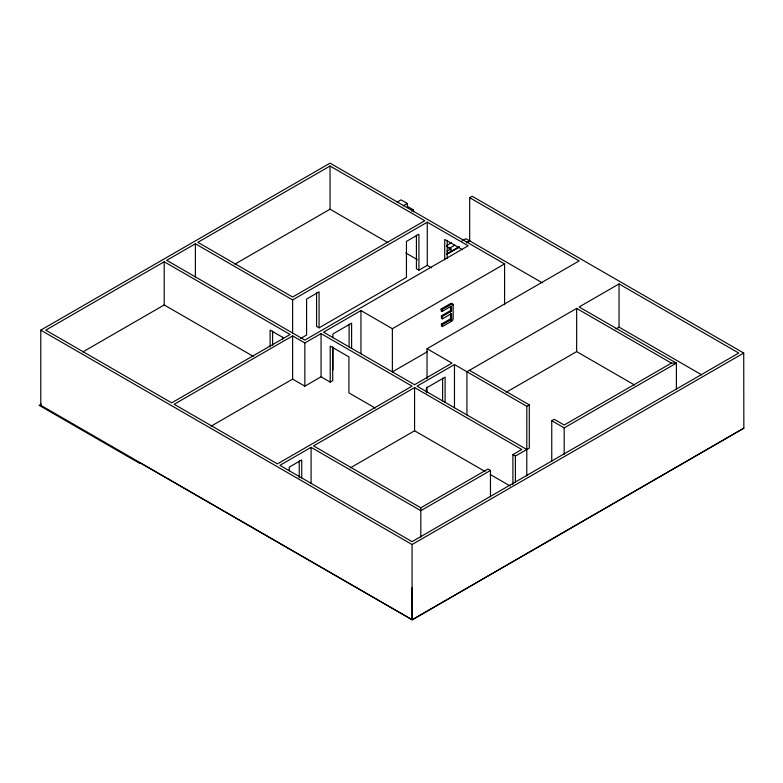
<?xml version="1.0" encoding="UTF-8"?>
<svg xmlns="http://www.w3.org/2000/svg" width="783" height="783" viewBox="0 0 783 783"><rect width="100%" height="100%" fill="white"/><g stroke="black" fill="none" stroke-linecap="round" stroke-linejoin="round"><path stroke-width="1.17" d="M40.775 330.152L412.073 544.518L412.073 619.666L40.775 405.3L40.775 330.152L330.034 163.148L504.585 263.93L504.585 304.714M164.205 261.767L45.757 330.152L171.683 402.854L290.131 334.468L164.205 261.767L164.205 304.959L253.3 356.392M195.378 243.767L166.701 260.328L304.851 340.086L468.185 245.784L427.283 222.176L292.627 299.918L195.378 243.767L195.378 277.358M330.034 166.025L197.864 242.329L292.627 297.031L424.787 220.737L330.034 166.025L330.034 209.218L234.871 264.155M82.773 351.968L164.205 304.959M41.264 404.116L39.15 405.34L139.766 463.428M397.059 202.19L401.102 199.861L407.336 203.453L407.336 206.34L413.571 209.932L413.571 211.85M403.294 205.792L407.336 203.453M411.545 211.097L413.571 209.932M466.56 242.691L469.673 240.89L469.673 197.698L472.169 196.259L743.723 353.045L743.85 428.232L412.201 619.852L140.686 463.223M446.574 245.588L451.625 242.671M292.627 335.907L174.178 404.292L277.417 463.898L412.073 386.156L321.059 333.607L304.851 342.964L292.627 335.907L292.627 379.099L211.195 426.109M448.776 248.632L454.825 245.138M461.892 241.056L465.934 238.727L542.355 282.849M446.936 251.137L450.969 248.808L450.969 251.686M446.936 253.839L458.241 247.311M466.56 242.515L469.673 240.714M300.613 338.491L306.603 335.036L306.603 299.037L319.072 291.844L319.072 327.832L316.577 326.394L316.577 292.803M319.072 327.832L406.446 277.397L406.446 241.399L418.915 234.205L418.915 270.194L416.419 268.755L416.419 235.164M418.915 270.194L427.283 265.359L431.511 267.806M446.936 254.015L459.278 246.89M446.731 254.318L459.327 247.037M466.678 242.799L469.829 240.978M504.585 263.93L392.371 328.713L360.953 310.567L323.555 332.168L414.569 384.717L451.977 363.116L427.038 348.719L427.038 378.718M292.627 379.099L304.851 386.156L321.059 376.799L330.23 382.094L332.726 380.655L332.726 347.065M450.538 303.579L451.537 304.156A2.29 1.321 -60 0 1 453.161 305.096L453.161 318.475A2.29 1.321 -60 0 1 451.537 321.284L442.434 326.54L441.436 325.963L441.436 324.093L442.434 324.671L451.537 319.415L451.537 313.591L442.434 318.847L441.436 318.27L441.436 315.823L442.434 316.401L451.537 311.145L451.537 306.026L442.121 311.458L441.123 310.88L441.123 309.011L450.538 303.579A2.29 1.321 -60 0 1 452.143 304.284M441.123 309.011L442.121 309.588L451.537 304.156M441.436 315.823L450.538 310.567L451.537 311.145M441.436 324.093L450.538 318.838L451.537 319.415M427.038 348.719L579.146 260.905L469.673 197.698M427.312 351.733L392.371 371.905L392.371 328.713M490.461 496.862L490.461 470.466L420.804 510.682L311.086 447.338L279.913 465.337L412.073 541.64L738.741 353.045L619.04 283.935L579.146 306.975L676.395 363.116L676.395 389.513M512.904 484.628L512.904 454.629L521.791 449.501L414.569 387.595L313.572 445.899L420.804 507.805L487.966 469.027L490.461 470.466M512.904 454.629L515.4 456.068L529.308 448.082L529.308 404.889L526.812 406.328L454.463 364.555L417.065 386.156L526.812 449.52M551.751 461.52L551.751 420.725L564.181 427.9L676.395 363.116L671.413 363.116L576.65 308.414L466.932 371.759L466.932 414.951M350.392 467.833L414.569 430.787L485 471.444M506.219 392.263L576.65 351.606L634.563 385.03M615.898 328.948L619.04 327.128L701.666 374.832M551.751 420.725L554.247 419.287L564.181 425.022L671.413 363.116M412.073 544.518L743.723 353.045M743.85 428.125L412.201 619.745L412.073 587.71M462.381 249.64L444.724 239.441L444.724 259.839M446.819 246.41L450.969 248.808M330.034 209.218L387.937 242.652M405.839 252.978L417.417 259.672M452.163 304.518L453.161 305.096M451.537 321.284L450.538 320.707A2.29 1.321 -60 0 0 450.754 320.57M469.428 370.32L529.308 404.889M283.113 337.61L270.106 330.103L270.106 346.898M375.243 408.08L348.934 392.89L348.934 356.901L330.23 346.106L330.23 382.094M490.256 474.478L510.232 486.018M619.04 283.935L619.04 327.128M576.65 308.414L576.65 351.606M564.181 427.9L564.181 454.297M526.812 406.328L526.783 475.898M515.4 456.068L515.4 482.465M454.463 364.555L454.463 407.747M450.538 306.476L450.538 310.567M450.538 313.014L450.538 318.838M447.22 240.401L447.22 258.4M445.116 402.354L445.116 377.152L426.412 387.957L426.412 392.753M442.62 378.12L442.62 400.916M442.434 316.401L442.434 318.847M442.434 324.671L442.434 326.54M442.121 309.588L442.121 311.458M427.283 222.176L427.283 265.359M427.038 387.115L427.038 391.911M420.804 507.805L420.804 537.079M414.569 387.595L414.569 430.787M360.953 310.567L360.953 353.759M351.606 348.366L351.606 323.164L332.902 333.969L332.902 337.561M349.11 324.133L349.11 346.928M332.902 347.163L332.902 369.958M321.059 333.607L321.059 376.799M311.086 447.338L311.086 483.336M304.851 342.964L304.851 386.156M301.729 477.933L301.729 459.934L289.26 467.138L289.26 470.74M299.243 460.893L299.243 477.699M292.627 299.918L292.627 333.509M282.575 337.307L282.575 339.705M272.601 331.062L272.601 345.46"/></g></svg>
